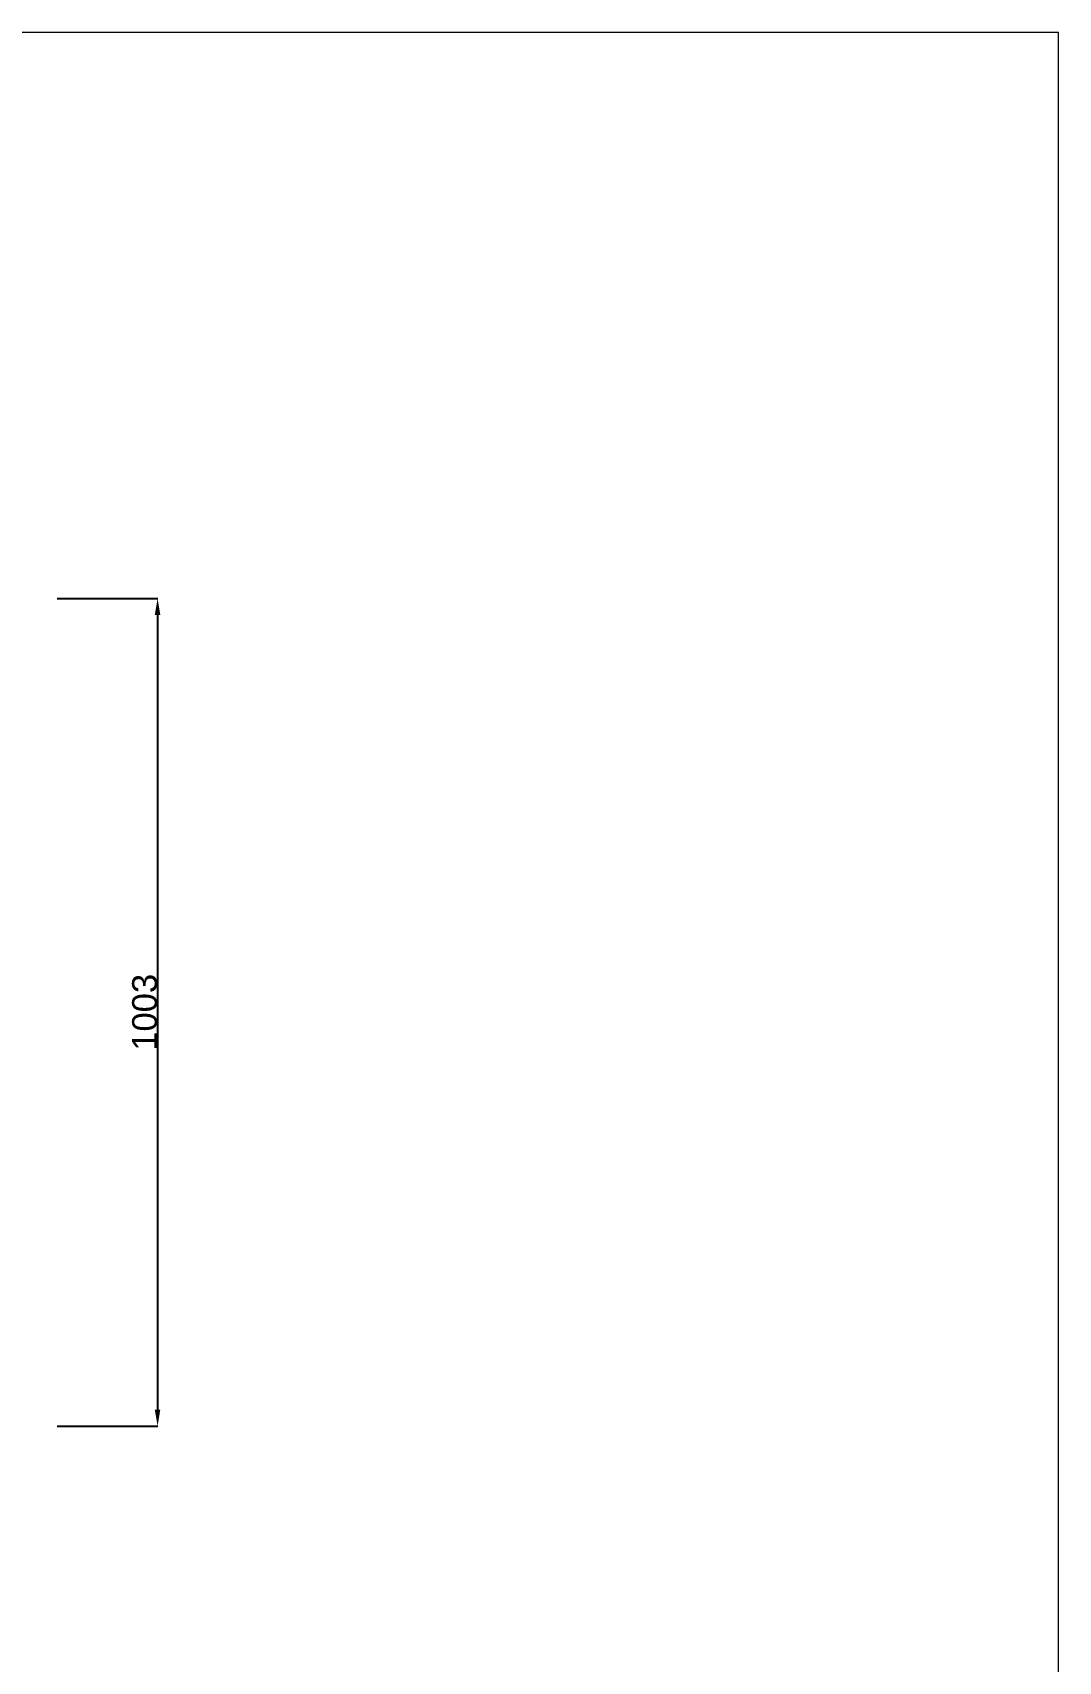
# Model space of a CAD drawing. Header units: millimetres. Extents: x -1656 to 3995, y -637 to 3312.
# Drawn here: x 2747 to 3990, y 1338 to 3312 of the extents above; entities that cross this region are included whole.
import ezdxf

# ---------------------------------------------------------------- set-up
doc = ezdxf.new("R2010")
doc.units = ezdxf.units.MM
doc.header["$MEASUREMENT"] = 0
doc.layers.add('Domyślny', color=7, linetype='Continuous', true_color=0x000000)
doc.styles.add('Arial', font='arial.ttf')
doc.dimstyles.new('Domyślny', dxfattribs={"dimtxt": 30, "dimasz": 20, "dimexe": 0.5, "dimexo": 0.5, "dimgap": 0.25, "dimtad": 1, "dimtoh": 1, "dimdec": 0, "dimzin": 1, "dimdsep": 46, "dimtxsty": 'Arial', "dimcen": 0.5, "dimazin": 0, "dimtfac": 1, "dimtdec": 4, "dimtix": 1, "dimtmove": 1, "dimatfit": 3, "dimfxl": 0, "dimtolj": 1, "dimtzin": 1, "dimarcsym": 0})

# ---------------------------------------------------------------- blocks, each defined once
blk = doc.blocks.new('*D3')
at = {"layer": 'Defpoints', "color": 0}
for p in [(2776.7, 2625.7), (2776.7, 1622.7), (2898.7, 1622.7)]:
    blk.add_point(p, dxfattribs=at)
at = {"layer": 'Domyślny', "color": 0, "lineweight": -2}
for p, q in [((2777.2, 2625.7), (2899.2, 2625.7)), ((2898.7, 2605.7), (2898.7, 1642.7)), ((2777.2, 1622.7), (2899.2, 1622.7))]:
    blk.add_line(p, q, dxfattribs=at)
at = {"layer": 'Domyślny', "color": 0}
for points in [[(2902, 2605.7), (2895.3, 2605.7), (2898.7, 2625.7)], [(2895.3, 1642.7), (2902, 1642.7), (2898.7, 1622.7)]]:
    blk.add_solid(points, dxfattribs=at)
at = {"layer": 'Domyślny', "color": 0, "insert": (2883.1, 2124.2), "char_height": 30, "attachment_point": 5, "rotation": 90, "style": 'Arial'}
blk.add_mtext('\\A1;1003', dxfattribs=at)

msp = doc.modelspace()

# ---------------------------------------------------------------- linework, layer by layer
at = {"layer": 'Domyślny', "color": 18, "lineweight": 15, "true_color": 0x000000}
for p, q in [((3990, 3311.5), (-1655.7, 3311.5)), ((3990, -636.5), (3990, 3311.6))]:
    msp.add_line(p, q, dxfattribs=at)

# ---------------------------------------------------------------- dimensions: what is measured, and where the dimension line sits
at = {"layer": 'Domyślny'}
dim = msp.add_aligned_dim(p1=(2776.7, 2625.7), p2=(2776.7, 1622.7), distance=121.9, dimstyle='Domyślny', dxfattribs=at)
dim.commit()
dim.dimension.update_dxf_attribs({"geometry": '*D3', "text_midpoint": (2883.1, 2124.2)})

doc.saveas('drawing.dxf')
